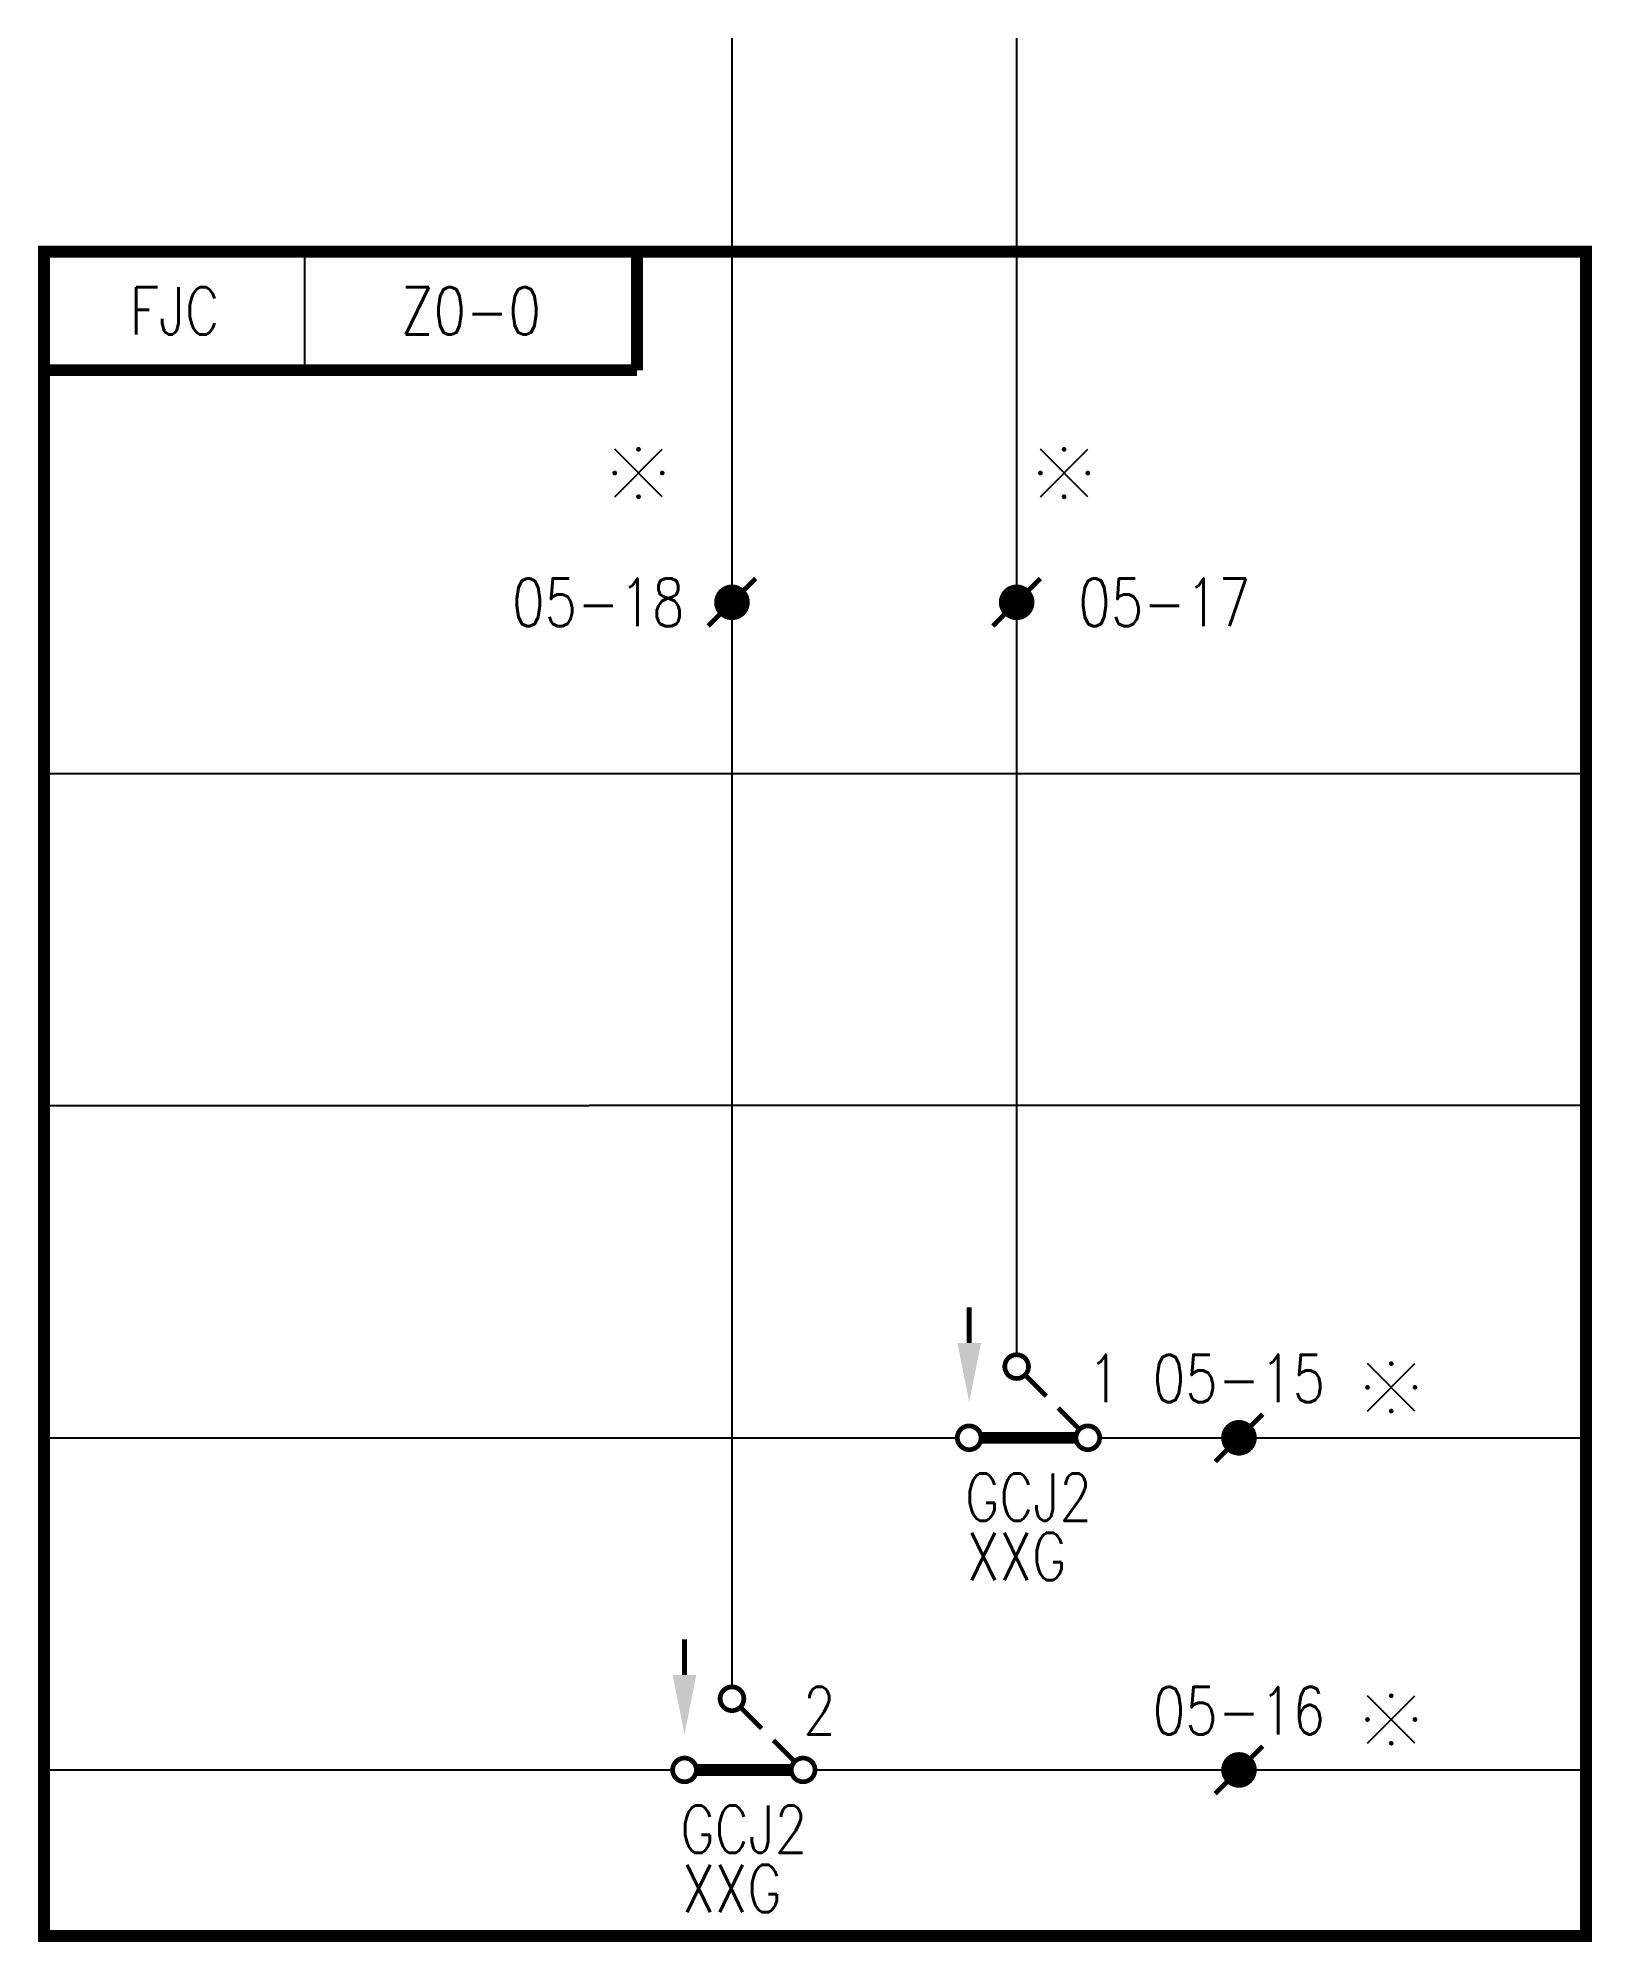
# Model space of a CAD drawing. Header units: millimetres. Extents: x -0.2 to 65.2, y -71.2 to 9.
import ezdxf
from ezdxf.enums import TextEntityAlignment as Align

# ---------------------------------------------------------------- set-up
doc = ezdxf.new("R2010")
doc.units = ezdxf.units.MM
doc.styles.get("Standard").update_dxf_attribs({"font": 'txt.shx', "bigfont": 'hztxt.shx'})

# ---------------------------------------------------------------- blocks, each defined once
blk = doc.blocks.new('D1')
at = {"const_width": 0.2}
for points in [[(0, 0.5, -1), (0, -0.5, -1), (0, 0.5)], [(5, 0.5, -1), (5, -0.5, -1), (5, 0.5)], [(3, -2.5, -1), (3, -3.5, -1), (3, -2.5)]]:
    blk.add_lwpolyline(points, format="xyb", dxfattribs=at)
for points, const_width in [([(4.5, 0), (0.5, 0)], 0.5), ([(1.25, -1.25), (0.308, -0.308)], 0.2), ([(2.681, -2.681), (1.75, -1.75)], 0.2)]:
    blk.add_lwpolyline(points, dxfattribs=dict(const_width=const_width))
blk = doc.blocks.new('conti_2')
for points in [[(-1, -1), (1, 1)], [(1, -1), (-1, 1)]]:
    blk.add_lwpolyline(points)
for points in [[(0.05, 1, 0.1, 0.1, 1), (-0.05, 1, 0.1, 0.1, 1)], [(-0.95, 0, 0.1, 0.1, 1), (-1.05, 0, 0.1, 0.1, 1)], [(1.05, 0, 0.1, 0.1, 1), (0.95, 0, 0.1, 0.1, 1)], [(0.05, -1, 0.1, 0.1, 1), (-0.05, -1, 0.1, 0.1, 1)]]:
    blk.add_lwpolyline(points, format="xyseb", close=True)
at = {"width": 0.7}
blk.add_attdef('1', (1.451, -0.908), '', height=2, dxfattribs=at)
blk = doc.blocks.new('E9')
blk.add_line((-14, -5), (-14, 0))
at = {"const_width": 0.5}
for points in [[(-25, 0), (0, 0), (0, -5)], [(-25, 0), (-25, -5), (0, -5)]]:
    blk.add_lwpolyline(points, dxfattribs=at)

msp = doc.modelspace()

# ---------------------------------------------------------------- linework, layer by layer
at = {"color": 7}
for p, q in [((29, 9), (29, -60.5)), ((41, 9), (41, -46.5)), ((0, -22), (23, -22)), ((23, -22), (65, -22)), ((0, -36), (23, -36)), ((65, -36), (23, -36)), ((0, -50), (38.5, -50)), ((44.5, -50), (65, -50)), ((0, -64), (26.5, -64)), ((32.5, -64), (65, -64))]:
    msp.add_line(p, q, dxfattribs=at)
for points, const_width in [([(0, -71), (65, -71), (65, 0), (0, 0), (0, -71)], 0.5), ([(28, -15.783), (30, -13.783)], 0.2), ([(40, -15.783), (42, -13.783)], 0.2), ([(39, -46), (39, -44.5)], 0.2), ([(49.372, -51), (51.372, -49)], 0.2), ([(27, -60), (27, -58.5)], 0.2), ([(49.372, -65), (51.372, -63)], 0.2)]:
    msp.add_lwpolyline(points, dxfattribs=dict(at, const_width=const_width))
at = {"color": 7, "const_width": 0.75}
for points in [[(28.625, -14.783, 1), (29.375, -14.783, 1)], [(40.625, -14.783, 1), (41.375, -14.783, 1)], [(49.997, -50, 1), (50.747, -50, 1)], [(49.997, -64, 1), (50.747, -64, 1)]]:
    msp.add_lwpolyline(points, format="xyb", close=True, dxfattribs=at)
at = {"color": 7}
for points in [[(39.5, -46), (38.5, -46), (39, -48.5)], [(27.5, -60), (26.5, -60), (27, -62.5)]]:
    msp.add_solid(points, dxfattribs=at)

# ---------------------------------------------------------------- block references
msp.add_blockref('E9', (25, 0), dxfattribs=at)
at = {"color": 3}
for p in [(25.06, -9.334), (43, -9.334), (56.789, -47.875), (56.789, -61.875)]:
    msp.add_blockref('conti_2', p, dxfattribs=at)
at = {"color": 7, "rotation": 180}
for p in [(44, -50), (32, -64)]:
    msp.add_blockref('D1', p, dxfattribs=at)

# ---------------------------------------------------------------- texts
at = {"color": 7, "width": 0.8}
msp.add_text('FJC', height=2, dxfattribs=at).set_placement((5.5, -2.5), align=Align.MIDDLE)
at = {"color": 5, "width": 0.8}
msp.add_text('Z0-0', height=2, dxfattribs=at).set_placement((18, -2.5), align=Align.MIDDLE)
at = {"color": 3, "width": 0.8}
msp.add_text('05-18', height=2, dxfattribs=at).set_placement((27, -14.783), align=Align.MIDDLE_RIGHT)
msp.add_text('05-17', height=2, dxfattribs=at).set_placement((43.599, -14.783), align=Align.MIDDLE_LEFT)
at = {"color": 7, "width": 0.8}
for s, p in [('1', (44, -48.5)), ('2', (32, -62.5))]:
    msp.add_text(s, height=2, dxfattribs=at).set_placement(p)
at = {"color": 3, "width": 0.8}
for s, p in [('05-15', (50.372, -48.5)), ('XXG', (41, -56)), ('05-16', (50.372, -62.5)), ('XXG', (29, -70))]:
    msp.add_text(s, height=2, dxfattribs=at).set_placement(p, align=Align.CENTER)
at = {"color": 7, "width": 0.8}
for p in [(41.5, -53.5), (29.5, -67.5)]:
    msp.add_text('GCJ2', height=2, dxfattribs=at).set_placement(p, align=Align.CENTER)

doc.saveas('drawing.dxf')
